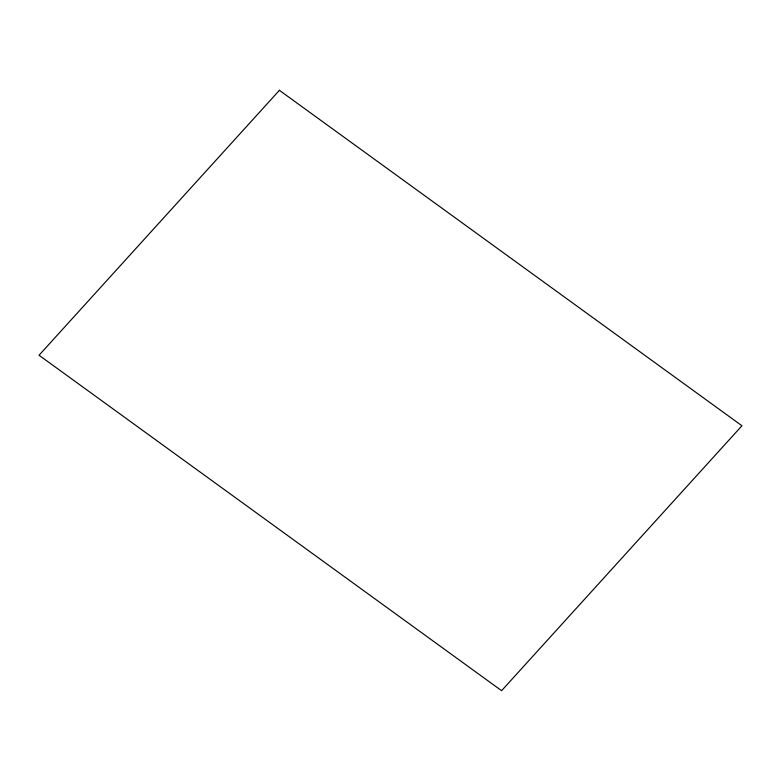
<?xml version="1.0" encoding="UTF-8"?>
<svg xmlns="http://www.w3.org/2000/svg" width="781" height="781" viewBox="0 0 781 781"><rect width="100%" height="100%" fill="white"/><g stroke="black" fill="none" stroke-linecap="round" stroke-linejoin="round"><path stroke-width="1.17" d="M279.403 90.313L39.05 355.248L501.597 690.687L741.95 425.752L279.403 90.313"/></g></svg>
